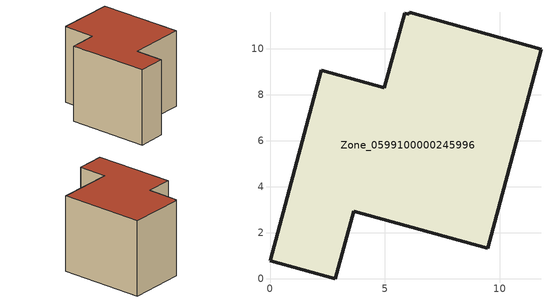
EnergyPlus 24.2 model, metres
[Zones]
Zone_0599100000245996
 floor ground (C_G): 3.65,2.94 2.84,0 0,0.78 2.24,9.07 4.97,8.31 5.88,11.55 6.05,11.5 6.07,11.59 11.8,10 9.47,1.33 z0
 wall outside (C_F): 2.24,9.07 0,0.78 2.84,0 3.65,2.94 9.47,1.33 11.8,10 6.07,11.59 6.05,11.5 5.88,11.55 4.97,8.31 2.24,9.07 z0:8.1
 roof outside (C_R): 5.88,11.55 4.97,8.31 2.24,9.07 0,0.78 2.84,0 3.65,2.94 9.47,1.33 11.8,10 6.07,11.59 6.05,11.5 z8.1
[BUILDING]
Pand.0599100000245996: North Axis=0; Terrain=City; Loads Convergence Tolerance Value=0.04; Temperature Convergence Tolerance Value=0.4; Solar Distribution=FullExterior; Maximum Number of Warmup Days=25; Minimum Number of Warmup Days=1
[Site:Location]
Rotterdam.The.Hague.AP_ZH_NLD Design_Conditions: Latitude=51.96; Longitude=4.45; Time Zone=1; Elevation=-4.5
[SITE:GROUNDTEMPERATURE:BUILDINGSURFACE]
18, 18, 18, 18, 18, 18, 18, 18, 18, 18, 18, 18
[MATERIAL] Thermal Absorptance=0.9; Solar Absorptance=0.7; Visible Absorptance=0.7
Name | Roughness | Thickness | Conductivity | Density | Specific Heat
G.TI.1975-1991 | MediumSmooth | 0.15 | 0.288461 | 540 | 1210
F.TI.1975-1991 | Rough | 0.3 | 0.230769 | 1920 | 840
R.TI.1975-1991 | MediumRough | 0.2 | 0.153846 | 1500 | 1000
[CONSTRUCTION]
C_G: G.TI.1975-1991
C_F: F.TI.1975-1991
C_R: R.TI.1975-1991
[ZONE]
Zone_0599100000245996: Type=1; Multiplier=1; Ceiling Height=Autocalculate; Volume=Autocalculate; Floor Area=autocalculate; Part of Total Floor Area=Yes
[ZONEINFILTRATION:DESIGNFLOWRATE]
Infil_Zone_0599100000245996: Zone or ZoneList or Space or SpaceList=Zone_0599100000245996; Schedule=AlwaysOn; Design Flow Rate Calculation Method=Flow/Area; Flow Rate per Floor Area=0.003; Constant Term Coefficient=1; Temperature Term Coefficient=0; Velocity Term Coefficient=0; Velocity Squared Term Coefficient=0
[HVACTEMPLATE:ZONE:IDEALLOADSAIRSYSTEM]
Zone_0599100000245996: Maximum Heating Supply Air Temperature=50; Minimum Cooling Supply Air Temperature=13; Maximum Heating Supply Air Humidity Ratio=0.0156; Minimum Cooling Supply Air Humidity Ratio=0.0077; Heating Limit=NoLimit; Cooling Limit=NoLimit; Dehumidification Control Type=ConstantSensibleHeatRatio; Cooling Sensible Heat Ratio=0.7; Dehumidification Setpoint=60; Humidification Control Type=None; Humidification Setpoint=30; Outdoor Air Method=None; Outdoor Air Flow Rate per Person=0.00944; Outdoor Air Flow Rate per Zone Floor Area=0; Outdoor Air Flow Rate per Zone=0; Demand Controlled Ventilation Type=None; Outdoor Air Economizer Type=NoEconomizer; Heat Recovery Type=None; Sensible Heat Recovery Effectiveness=0.7; Latent Heat Recovery Effectiveness=0.65
[ZONECONTROL:THERMOSTAT]
ThermostatControl_Zone_0599100000245996: Zone or ZoneList=Zone_0599100000245996; Control Type Schedule=DualSetpointControlType; Control 1=Thermostat_Zone_0599100000245996; Temperature Difference Between Cutout And Setpoint=0
[THERMOSTATSETPOINT:DUALSETPOINT]
Thermostat_Zone_0599100000245996: Heating Setpoint Temperature Schedule=HeatingSetpoint_Zone_0599100000245996; Cooling Setpoint Temperature Schedule=CoolingSetpoint_Zone_0599100000245996
[SCHEDULE:COMPACT]
HeatingSetpoint_Zone_0599100000245996: Through: 12/31, For: AllDays, Until: 24:00, 21
CoolingSetpoint_Zone_0599100000245996: Through: 12/31, For: AllDays, Until: 24:00, 24
DualSetpointControlType: Through: 12/31, For: AllDays, Until: 24:00, 4
AlwaysOn: Through: 12/31, For: AllDays, Until: 24:00, 1
